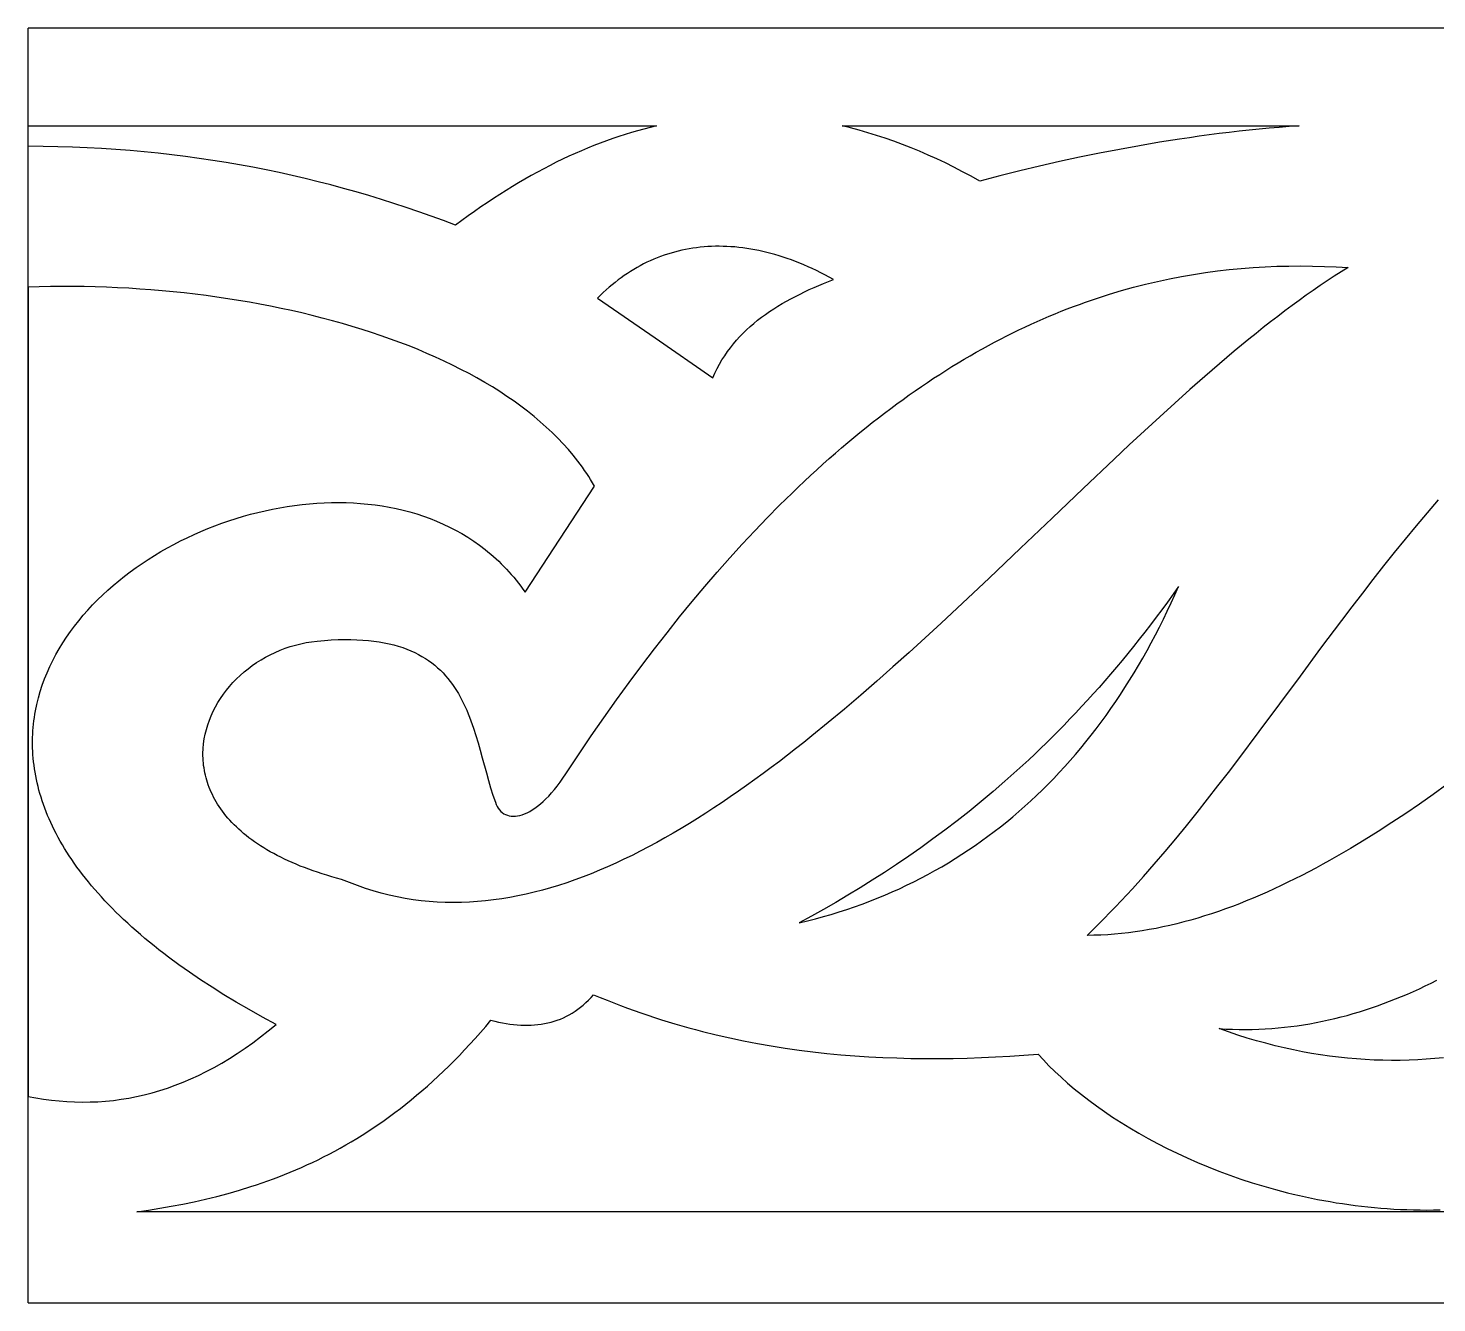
# Model space of a CAD drawing. Extents: x -53 to 63, y 3 to 43.
# Drawn here: x -53.41 to -9.22, y 2.54 to 42.53 of the extents above; entities that cross this region are included whole.
import ezdxf

# ---------------------------------------------------------------- set-up
doc = ezdxf.new("R2010")
doc.units = 0
doc.header["$MEASUREMENT"] = 0
doc.layers.get('0').update_dxf_attribs({"linetype": 'CONTINUOUS'})
doc.layers.add('LAYER_1', color=18, linetype='CONTINUOUS')

msp = doc.modelspace()

# ---------------------------------------------------------------- linework, layer by layer
msp.add_line((-53.408, 2.541), (-53.408, 42.527))
at = {"layer": 'LAYER_1'}
for points in [[(63.044, 42.527), (-53.408, 42.527)], [(-8.904, 18.797), (-9.335, 18.489), (-9.767, 18.188), (-10.199, 17.893), (-10.632, 17.606), (-11.066, 17.327), (-11.499, 17.056), (-11.934, 16.794), (-12.151, 16.666), (-12.368, 16.54), (-12.586, 16.417), (-12.803, 16.297), (-13.021, 16.179), (-13.239, 16.063), (-13.456, 15.95), (-13.674, 15.84), (-13.892, 15.733), (-14.11, 15.628), (-14.328, 15.526), (-14.546, 15.427), (-14.763, 15.332), (-14.981, 15.239), (-15.199, 15.149), (-15.417, 15.062), (-15.635, 14.979), (-15.853, 14.899), (-16.071, 14.822), (-16.289, 14.748), (-16.506, 14.678), (-16.724, 14.612), (-16.942, 14.549), (-17.159, 14.489), (-17.377, 14.433), (-17.594, 14.381), (-17.812, 14.333), (-18.029, 14.289), (-18.246, 14.248), (-18.463, 14.211), (-18.68, 14.179), (-18.897, 14.15), (-19.114, 14.126), (-19.33, 14.105), (-19.547, 14.089), (-19.763, 14.077), (-19.979, 14.07), (-20.195, 14.067), (-20.014, 14.243), (-19.833, 14.421), (-19.654, 14.601), (-19.476, 14.783), (-19.298, 14.967), (-19.122, 15.153), (-18.773, 15.53), (-18.427, 15.914), (-18.085, 16.304), (-17.746, 16.7), (-17.41, 17.102), (-17.076, 17.509), (-16.745, 17.92), (-16.415, 18.336), (-16.088, 18.756), (-15.762, 19.179), (-15.438, 19.605), (-14.791, 20.465), (-14.147, 21.332), (-13.503, 22.203), (-12.856, 23.075), (-12.205, 23.944), (-11.878, 24.376), (-11.548, 24.807), (-11.216, 25.235), (-10.882, 25.661), (-10.546, 26.083), (-10.206, 26.502), (-9.863, 26.917), (-9.517, 27.327), (-9.167, 27.733)], [(-9.015, 10.229), (-9.283, 10.203), (-9.553, 10.182), (-9.823, 10.165), (-10.095, 10.154), (-10.368, 10.147), (-10.641, 10.146), (-10.916, 10.149), (-11.192, 10.158), (-11.469, 10.172), (-11.746, 10.191), (-12.025, 10.215), (-12.306, 10.245), (-12.587, 10.28), (-12.869, 10.321), (-13.153, 10.367), (-13.437, 10.419), (-13.723, 10.476), (-14.01, 10.539), (-14.298, 10.608), (-14.588, 10.682), (-14.878, 10.762), (-15.17, 10.848), (-15.463, 10.94), (-15.757, 11.038), (-16.053, 11.142), (-15.843, 11.13), (-15.635, 11.122), (-15.427, 11.118), (-15.22, 11.117), (-15.015, 11.119), (-14.81, 11.126), (-14.606, 11.135), (-14.403, 11.148), (-14.201, 11.165), (-14, 11.184), (-13.8, 11.208), (-13.601, 11.234), (-13.402, 11.264), (-13.204, 11.297), (-13.007, 11.333), (-12.811, 11.372), (-12.616, 11.414), (-12.421, 11.459), (-12.227, 11.508), (-12.034, 11.559), (-11.842, 11.614), (-11.65, 11.671), (-11.459, 11.731), (-11.269, 11.794), (-11.08, 11.86), (-10.891, 11.928), (-10.702, 12), (-10.515, 12.074), (-10.328, 12.15), (-10.141, 12.229), (-9.955, 12.311), (-9.77, 12.396), (-9.585, 12.483), (-9.401, 12.572), (-9.218, 12.664)], [(63.044, 5.399), (-49.996, 5.399), (-49.636, 5.451), (-49.277, 5.509), (-48.918, 5.571), (-48.56, 5.639), (-48.202, 5.713), (-47.845, 5.794), (-47.489, 5.881), (-47.133, 5.975), (-46.778, 6.077), (-46.423, 6.186), (-46.246, 6.244), (-46.07, 6.304), (-45.893, 6.366), (-45.717, 6.431), (-45.541, 6.497), (-45.365, 6.566), (-45.19, 6.638), (-45.014, 6.712), (-44.839, 6.788), (-44.664, 6.867), (-44.49, 6.948), (-44.315, 7.032), (-44.141, 7.119), (-43.967, 7.208), (-43.793, 7.301), (-43.62, 7.396), (-43.447, 7.494), (-43.274, 7.594), (-43.102, 7.698), (-42.929, 7.805), (-42.757, 7.915), (-42.586, 8.028), (-42.414, 8.144), (-42.243, 8.264), (-42.073, 8.387), (-41.902, 8.513), (-41.732, 8.642), (-41.562, 8.775), (-41.393, 8.911), (-41.224, 9.051), (-41.055, 9.195), (-40.886, 9.342), (-40.718, 9.493), (-40.55, 9.647), (-40.383, 9.805), (-40.216, 9.968), (-40.049, 10.134), (-39.883, 10.303), (-39.717, 10.477), (-39.551, 10.655), (-39.386, 10.837), (-39.221, 11.023), (-39.057, 11.214), (-38.893, 11.408), (-38.772, 11.378), (-38.652, 11.35), (-38.534, 11.326), (-38.417, 11.305), (-38.301, 11.288), (-38.186, 11.273), (-38.072, 11.262), (-37.96, 11.255), (-37.849, 11.251), (-37.739, 11.25), (-37.631, 11.253), (-37.524, 11.259), (-37.418, 11.269), (-37.313, 11.283), (-37.21, 11.3), (-37.108, 11.322), (-37.008, 11.346), (-36.909, 11.375), (-36.811, 11.408), (-36.715, 11.444), (-36.62, 11.485), (-36.526, 11.53), (-36.434, 11.578), (-36.344, 11.631), (-36.255, 11.688), (-36.168, 11.749), (-36.082, 11.814), (-35.997, 11.884), (-35.914, 11.958), (-35.833, 12.036), (-35.753, 12.119), (-35.675, 12.206), (-35.463, 12.117), (-35.251, 12.031), (-35.039, 11.947), (-34.827, 11.866), (-34.614, 11.786), (-34.401, 11.709), (-34.188, 11.634), (-33.975, 11.562), (-33.761, 11.491), (-33.547, 11.422), (-33.333, 11.356), (-33.119, 11.292), (-32.905, 11.23), (-32.69, 11.169), (-32.475, 11.111), (-32.26, 11.055), (-31.83, 10.949), (-31.398, 10.85), (-30.966, 10.76), (-30.533, 10.676), (-30.099, 10.6), (-29.665, 10.532), (-29.229, 10.47), (-28.793, 10.415), (-28.356, 10.367), (-27.919, 10.325), (-27.481, 10.29), (-27.042, 10.261), (-26.602, 10.239), (-26.162, 10.222), (-25.722, 10.211), (-25.28, 10.205), (-24.838, 10.205), (-24.396, 10.21), (-23.953, 10.221), (-23.509, 10.236), (-23.065, 10.257), (-22.62, 10.282), (-22.175, 10.311), (-21.729, 10.345), (-21.564, 10.163), (-21.389, 9.981), (-21.205, 9.799), (-21.01, 9.616), (-20.806, 9.435), (-20.593, 9.254), (-20.37, 9.074), (-20.139, 8.895), (-19.898, 8.717), (-19.649, 8.542), (-19.392, 8.368), (-19.126, 8.197), (-18.852, 8.029), (-18.571, 7.863), (-18.282, 7.7), (-17.985, 7.541), (-17.681, 7.386), (-17.37, 7.234), (-17.052, 7.087), (-16.727, 6.944), (-16.396, 6.806), (-16.059, 6.673), (-15.715, 6.546), (-15.366, 6.424), (-15.01, 6.308), (-14.649, 6.198), (-14.283, 6.094), (-13.911, 5.997), (-13.724, 5.952), (-13.535, 5.908), (-13.345, 5.865), (-13.154, 5.825), (-12.961, 5.787), (-12.768, 5.75), (-12.573, 5.715), (-12.377, 5.683), (-12.181, 5.652), (-11.983, 5.623), (-11.784, 5.597), (-11.584, 5.572), (-11.383, 5.55), (-11.181, 5.53), (-10.979, 5.512), (-10.775, 5.497), (-10.571, 5.483), (-10.366, 5.473), (-10.159, 5.464), (-9.953, 5.458), (-9.745, 5.454), (-9.536, 5.453), (-9.327, 5.454), (-9.117, 5.457)], [(-53.408, 2.541), (63.044, 2.541)]]:
    msp.add_lwpolyline(points, dxfattribs=at)
for points in [[(-33.704, 39.462), (-33.899, 39.415), (-34.095, 39.364), (-34.291, 39.31), (-34.487, 39.253), (-34.683, 39.193), (-34.878, 39.13), (-35.074, 39.063), (-35.271, 38.993), (-35.467, 38.92), (-35.663, 38.844), (-35.859, 38.765), (-36.056, 38.682), (-36.252, 38.597), (-36.449, 38.508), (-36.645, 38.415), (-36.842, 38.32), (-37.039, 38.221), (-37.236, 38.119), (-37.433, 38.014), (-37.63, 37.905), (-37.827, 37.793), (-38.024, 37.678), (-38.221, 37.56), (-38.418, 37.438), (-38.616, 37.313), (-38.813, 37.185), (-39.011, 37.053), (-39.209, 36.918), (-39.406, 36.779), (-39.604, 36.638), (-39.802, 36.493), (-40, 36.344), (-40.385, 36.489), (-40.771, 36.63), (-41.159, 36.767), (-41.548, 36.9), (-41.938, 37.028), (-42.33, 37.153), (-42.724, 37.273), (-43.119, 37.389), (-43.517, 37.501), (-43.916, 37.609), (-44.317, 37.712), (-44.721, 37.811), (-45.127, 37.906), (-45.535, 37.996), (-45.946, 38.081), (-46.36, 38.163), (-46.776, 38.239), (-47.195, 38.312), (-47.616, 38.379), (-48.041, 38.442), (-48.469, 38.5), (-48.9, 38.554), (-49.335, 38.603), (-49.772, 38.647), (-50.214, 38.686), (-50.658, 38.721), (-51.107, 38.751), (-51.559, 38.775), (-52.015, 38.795), (-52.476, 38.81), (-52.94, 38.82), (-53.408, 38.825), (-53.408, 39.462)], [(-13.541, 39.462), (-13.854, 39.44), (-14.168, 39.415), (-14.481, 39.388), (-14.794, 39.358), (-15.107, 39.327), (-15.42, 39.293), (-15.733, 39.257), (-16.046, 39.219), (-16.359, 39.179), (-16.672, 39.136), (-16.985, 39.092), (-17.298, 39.046), (-17.925, 38.947), (-18.551, 38.84), (-19.177, 38.726), (-19.803, 38.605), (-20.429, 38.476), (-21.055, 38.34), (-21.681, 38.198), (-22.307, 38.048), (-22.933, 37.893), (-23.559, 37.731), (-23.829, 37.881), (-24.098, 38.025), (-24.368, 38.164), (-24.637, 38.298), (-24.907, 38.426), (-25.176, 38.548), (-25.446, 38.665), (-25.716, 38.776), (-25.986, 38.882), (-26.256, 38.982), (-26.527, 39.076), (-26.797, 39.165), (-27.067, 39.248), (-27.338, 39.325), (-27.609, 39.397), (-27.88, 39.462)], [(-35.549, 34.06), (-33.739, 32.81), (-31.935, 31.561), (-31.869, 31.707), (-31.799, 31.85), (-31.724, 31.988), (-31.645, 32.123), (-31.561, 32.253), (-31.474, 32.38), (-31.383, 32.503), (-31.288, 32.622), (-31.189, 32.738), (-31.087, 32.85), (-30.981, 32.959), (-30.872, 33.065), (-30.76, 33.167), (-30.644, 33.267), (-30.526, 33.363), (-30.404, 33.457), (-30.28, 33.548), (-30.153, 33.636), (-30.023, 33.722), (-29.891, 33.805), (-29.757, 33.885), (-29.62, 33.964), (-29.481, 34.04), (-29.34, 34.114), (-29.197, 34.187), (-29.053, 34.257), (-28.906, 34.325), (-28.758, 34.392), (-28.458, 34.521), (-28.152, 34.644), (-28.285, 34.717), (-28.417, 34.788), (-28.549, 34.856), (-28.681, 34.921), (-28.813, 34.983), (-28.944, 35.043), (-29.075, 35.1), (-29.206, 35.154), (-29.337, 35.206), (-29.467, 35.255), (-29.596, 35.301), (-29.726, 35.345), (-29.855, 35.386), (-29.983, 35.424), (-30.111, 35.46), (-30.239, 35.493), (-30.366, 35.523), (-30.493, 35.551), (-30.619, 35.576), (-30.745, 35.599), (-30.87, 35.619), (-30.995, 35.636), (-31.119, 35.651), (-31.242, 35.663), (-31.365, 35.672), (-31.488, 35.679), (-31.609, 35.683), (-31.73, 35.685), (-31.851, 35.684), (-31.971, 35.681), (-32.09, 35.675), (-32.208, 35.666), (-32.326, 35.655), (-32.443, 35.641), (-32.56, 35.625), (-32.675, 35.606), (-32.79, 35.584), (-32.904, 35.56), (-33.017, 35.534), (-33.13, 35.505), (-33.242, 35.473), (-33.352, 35.439), (-33.462, 35.403), (-33.572, 35.363), (-33.68, 35.322), (-33.787, 35.278), (-33.894, 35.231), (-33.999, 35.182), (-34.104, 35.13), (-34.207, 35.076), (-34.31, 35.019), (-34.411, 34.96), (-34.512, 34.899), (-34.612, 34.835), (-34.71, 34.768), (-34.808, 34.699), (-34.904, 34.628), (-35, 34.554), (-35.094, 34.478), (-35.187, 34.399), (-35.28, 34.318), (-35.371, 34.234), (-35.46, 34.148)], [(-12.004, 35.016), (-12.221, 34.882), (-12.438, 34.744), (-12.657, 34.601), (-12.877, 34.454), (-13.097, 34.302), (-13.319, 34.147), (-13.541, 33.988), (-13.764, 33.824), (-13.988, 33.657), (-14.213, 33.487), (-14.438, 33.312), (-14.665, 33.135), (-14.892, 32.953), (-15.12, 32.769), (-15.578, 32.391), (-16.04, 32.001), (-16.504, 31.6), (-16.972, 31.188), (-17.442, 30.767), (-17.914, 30.338), (-18.39, 29.9), (-18.868, 29.456), (-19.348, 29.005), (-20.316, 28.088), (-21.292, 27.156), (-22.277, 26.215), (-23.269, 25.272), (-23.767, 24.801), (-24.267, 24.332), (-24.768, 23.866), (-25.271, 23.403), (-25.776, 22.945), (-26.281, 22.491), (-26.788, 22.044), (-27.295, 21.603), (-27.804, 21.169), (-28.313, 20.744), (-28.823, 20.328), (-29.079, 20.123), (-29.334, 19.922), (-29.59, 19.722), (-29.846, 19.526), (-30.102, 19.332), (-30.358, 19.142), (-30.614, 18.954), (-30.871, 18.77), (-31.127, 18.589), (-31.384, 18.411), (-31.64, 18.237), (-31.897, 18.066), (-32.153, 17.899), (-32.41, 17.736), (-32.667, 17.577), (-32.924, 17.422), (-33.18, 17.27), (-33.437, 17.123), (-33.694, 16.98), (-33.95, 16.842), (-34.207, 16.708), (-34.464, 16.579), (-34.72, 16.454), (-34.977, 16.334), (-35.233, 16.219), (-35.489, 16.109), (-35.745, 16.004), (-36.001, 15.905), (-36.257, 15.81), (-36.513, 15.721), (-36.769, 15.638), (-37.024, 15.56), (-37.28, 15.487), (-37.535, 15.421), (-37.79, 15.36), (-38.044, 15.306), (-38.299, 15.257), (-38.553, 15.215), (-38.807, 15.179), (-39.061, 15.149), (-39.315, 15.126), (-39.568, 15.11), (-39.821, 15.1), (-40.074, 15.097), (-40.326, 15.101), (-40.578, 15.112), (-40.83, 15.13), (-41.081, 15.155), (-41.332, 15.187), (-41.583, 15.227), (-41.833, 15.275), (-42.083, 15.33), (-42.333, 15.392), (-42.582, 15.463), (-42.831, 15.541), (-43.079, 15.628), (-43.327, 15.722), (-43.575, 15.825), (-43.732, 15.867), (-43.886, 15.909), (-44.036, 15.954), (-44.184, 15.999), (-44.328, 16.046), (-44.469, 16.094), (-44.607, 16.143), (-44.741, 16.193), (-44.873, 16.244), (-45.001, 16.297), (-45.126, 16.35), (-45.249, 16.405), (-45.368, 16.46), (-45.484, 16.517), (-45.597, 16.575), (-45.707, 16.633), (-45.814, 16.693), (-45.918, 16.753), (-46.02, 16.814), (-46.118, 16.876), (-46.214, 16.939), (-46.306, 17.003), (-46.396, 17.067), (-46.483, 17.133), (-46.567, 17.199), (-46.649, 17.265), (-46.728, 17.333), (-46.804, 17.401), (-46.877, 17.47), (-46.948, 17.539), (-47.015, 17.609), (-47.081, 17.679), (-47.143, 17.75), (-47.204, 17.822), (-47.261, 17.893), (-47.316, 17.966), (-47.368, 18.039), (-47.418, 18.112), (-47.466, 18.186), (-47.511, 18.26), (-47.553, 18.334), (-47.593, 18.409), (-47.631, 18.484), (-47.666, 18.559), (-47.699, 18.634), (-47.73, 18.71), (-47.758, 18.786), (-47.784, 18.862), (-47.808, 18.938), (-47.829, 19.014), (-47.849, 19.091), (-47.866, 19.167), (-47.88, 19.244), (-47.893, 19.32), (-47.904, 19.397), (-47.912, 19.473), (-47.918, 19.55), (-47.923, 19.626), (-47.925, 19.702), (-47.925, 19.778), (-47.919, 19.93), (-47.906, 20.081), (-47.884, 20.231), (-47.855, 20.379), (-47.819, 20.527), (-47.776, 20.672), (-47.725, 20.816), (-47.668, 20.958), (-47.604, 21.098), (-47.534, 21.235), (-47.457, 21.37), (-47.374, 21.502), (-47.285, 21.631), (-47.19, 21.756), (-47.09, 21.879), (-46.984, 21.998), (-46.873, 22.113), (-46.757, 22.224), (-46.635, 22.331), (-46.509, 22.433), (-46.379, 22.531), (-46.244, 22.624), (-46.105, 22.713), (-45.961, 22.796), (-45.814, 22.874), (-45.663, 22.946), (-45.509, 23.012), (-45.351, 23.073), (-45.189, 23.127), (-45.025, 23.176), (-44.858, 23.217), (-44.688, 23.252), (-44.516, 23.28), (-44.341, 23.301), (-44.116, 23.321), (-43.899, 23.335), (-43.688, 23.345), (-43.484, 23.349), (-43.287, 23.349), (-43.097, 23.343), (-42.913, 23.334), (-42.736, 23.319), (-42.565, 23.3), (-42.4, 23.276), (-42.241, 23.249), (-42.087, 23.217), (-41.94, 23.18), (-41.798, 23.14), (-41.661, 23.096), (-41.53, 23.049), (-41.404, 22.997), (-41.283, 22.942), (-41.167, 22.883), (-41.055, 22.821), (-40.948, 22.756), (-40.846, 22.687), (-40.747, 22.616), (-40.654, 22.541), (-40.564, 22.463), (-40.478, 22.383), (-40.395, 22.3), (-40.317, 22.214), (-40.242, 22.126), (-40.17, 22.036), (-40.102, 21.943), (-40.036, 21.848), (-39.974, 21.75), (-39.914, 21.651), (-39.857, 21.55), (-39.803, 21.447), (-39.751, 21.343), (-39.701, 21.236), (-39.653, 21.129), (-39.608, 21.02), (-39.564, 20.909), (-39.522, 20.798), (-39.442, 20.571), (-39.368, 20.341), (-39.298, 20.109), (-39.231, 19.874), (-39.166, 19.638), (-39.037, 19.166), (-38.971, 18.931), (-38.903, 18.699), (-38.831, 18.469), (-38.754, 18.243), (-38.728, 18.175), (-38.697, 18.112), (-38.662, 18.055), (-38.624, 18.004), (-38.582, 17.959), (-38.536, 17.919), (-38.486, 17.885), (-38.434, 17.857), (-38.378, 17.834), (-38.319, 17.818), (-38.258, 17.808), (-38.193, 17.804), (-38.126, 17.807), (-38.057, 17.815), (-37.985, 17.831), (-37.911, 17.852), (-37.835, 17.88), (-37.757, 17.915), (-37.677, 17.956), (-37.596, 18.005), (-37.513, 18.059), (-37.429, 18.121), (-37.343, 18.19), (-37.257, 18.266), (-37.169, 18.349), (-37.081, 18.439), (-36.992, 18.536), (-36.903, 18.641), (-36.813, 18.753), (-36.724, 18.873), (-36.634, 19), (-36.544, 19.135), (-36.144, 19.736), (-35.746, 20.323), (-35.348, 20.897), (-34.95, 21.457), (-34.554, 22.003), (-34.157, 22.537), (-33.762, 23.057), (-33.367, 23.564), (-32.973, 24.058), (-32.579, 24.539), (-32.185, 25.008), (-31.793, 25.464), (-31.401, 25.907), (-31.009, 26.338), (-30.618, 26.757), (-30.228, 27.164), (-29.838, 27.559), (-29.448, 27.943), (-29.254, 28.13), (-29.059, 28.314), (-28.865, 28.496), (-28.671, 28.674), (-28.477, 28.85), (-28.283, 29.023), (-28.089, 29.193), (-27.896, 29.36), (-27.702, 29.525), (-27.509, 29.687), (-27.316, 29.846), (-27.123, 30.002), (-26.93, 30.155), (-26.737, 30.306), (-26.544, 30.454), (-26.351, 30.599), (-26.159, 30.742), (-25.966, 30.882), (-25.774, 31.02), (-25.582, 31.155), (-25.39, 31.287), (-25.198, 31.416), (-25.006, 31.543), (-24.815, 31.668), (-24.623, 31.79), (-24.431, 31.909), (-24.24, 32.026), (-24.049, 32.141), (-23.858, 32.253), (-23.667, 32.362), (-23.476, 32.47), (-23.285, 32.574), (-23.094, 32.676), (-22.904, 32.776), (-22.713, 32.874), (-22.523, 32.969), (-22.332, 33.062), (-22.142, 33.152), (-21.952, 33.24), (-21.762, 33.326), (-21.572, 33.41), (-21.382, 33.491), (-21.193, 33.57), (-21.003, 33.647), (-20.814, 33.721), (-20.624, 33.794), (-20.435, 33.864), (-20.246, 33.932), (-19.868, 34.062), (-19.49, 34.183), (-19.112, 34.295), (-18.735, 34.4), (-18.359, 34.496), (-17.982, 34.585), (-17.606, 34.665), (-17.231, 34.738), (-16.856, 34.803), (-16.481, 34.861), (-16.106, 34.911), (-15.732, 34.954), (-15.357, 34.99), (-14.984, 35.019), (-14.61, 35.042), (-14.237, 35.057), (-13.864, 35.066), (-13.492, 35.069), (-13.119, 35.065), (-12.747, 35.055), (-12.375, 35.038)], [(-53.408, 9.015), (-53.165, 8.97), (-52.923, 8.931), (-52.68, 8.899), (-52.437, 8.874), (-52.194, 8.855), (-51.951, 8.844), (-51.708, 8.839), (-51.465, 8.842), (-51.222, 8.851), (-50.979, 8.868), (-50.736, 8.893), (-50.494, 8.925), (-50.251, 8.964), (-50.008, 9.011), (-49.765, 9.066), (-49.522, 9.129), (-49.279, 9.199), (-49.036, 9.278), (-48.793, 9.365), (-48.55, 9.46), (-48.307, 9.563), (-48.064, 9.675), (-47.821, 9.795), (-47.578, 9.924), (-47.335, 10.061), (-47.092, 10.208), (-46.849, 10.363), (-46.606, 10.527), (-46.363, 10.7), (-46.119, 10.883), (-45.876, 11.074), (-45.633, 11.275), (-46.063, 11.507), (-46.479, 11.74), (-46.88, 11.973), (-47.268, 12.207), (-47.642, 12.441), (-48.002, 12.676), (-48.349, 12.911), (-48.682, 13.147), (-49.002, 13.383), (-49.158, 13.501), (-49.31, 13.619), (-49.459, 13.737), (-49.604, 13.856), (-49.747, 13.974), (-49.886, 14.092), (-50.022, 14.21), (-50.156, 14.328), (-50.286, 14.447), (-50.413, 14.565), (-50.536, 14.683), (-50.657, 14.801), (-50.775, 14.919), (-50.89, 15.037), (-51.002, 15.155), (-51.111, 15.273), (-51.217, 15.391), (-51.32, 15.508), (-51.42, 15.626), (-51.517, 15.744), (-51.612, 15.861), (-51.703, 15.978), (-51.792, 16.096), (-51.878, 16.213), (-51.961, 16.33), (-52.042, 16.446), (-52.119, 16.563), (-52.194, 16.679), (-52.266, 16.796), (-52.336, 16.912), (-52.403, 17.028), (-52.467, 17.143), (-52.529, 17.259), (-52.588, 17.374), (-52.644, 17.489), (-52.698, 17.604), (-52.749, 17.719), (-52.798, 17.833), (-52.844, 17.947), (-52.888, 18.061), (-52.929, 18.175), (-52.968, 18.288), (-53.004, 18.401), (-53.038, 18.514), (-53.07, 18.626), (-53.099, 18.738), (-53.126, 18.85), (-53.15, 18.961), (-53.173, 19.073), (-53.192, 19.183), (-53.21, 19.294), (-53.225, 19.404), (-53.238, 19.514), (-53.249, 19.623), (-53.258, 19.732), (-53.264, 19.841), (-53.269, 19.949), (-53.271, 20.056), (-53.271, 20.164), (-53.269, 20.271), (-53.265, 20.377), (-53.259, 20.483), (-53.25, 20.589), (-53.24, 20.694), (-53.228, 20.799), (-53.213, 20.903), (-53.197, 21.007), (-53.179, 21.11), (-53.137, 21.315), (-53.087, 21.518), (-53.03, 21.719), (-52.965, 21.917), (-52.894, 22.114), (-52.815, 22.308), (-52.73, 22.5), (-52.638, 22.689), (-52.539, 22.876), (-52.434, 23.06), (-52.323, 23.241), (-52.206, 23.42), (-52.083, 23.597), (-51.955, 23.77), (-51.821, 23.94), (-51.681, 24.108), (-51.536, 24.272), (-51.386, 24.434), (-51.231, 24.592), (-51.071, 24.747), (-50.907, 24.899), (-50.738, 25.047), (-50.565, 25.192), (-50.388, 25.334), (-50.206, 25.472), (-50.021, 25.606), (-49.832, 25.737), (-49.64, 25.864), (-49.444, 25.987), (-49.245, 26.106), (-49.043, 26.222), (-48.837, 26.333), (-48.63, 26.44), (-48.419, 26.544), (-48.206, 26.643), (-47.991, 26.738), (-47.773, 26.828), (-47.554, 26.914), (-47.332, 26.996), (-47.109, 27.073), (-46.884, 27.146), (-46.658, 27.214), (-46.431, 27.277), (-46.203, 27.336), (-45.974, 27.389), (-45.744, 27.438), (-45.513, 27.482), (-45.282, 27.521), (-45.05, 27.555), (-44.819, 27.583), (-44.587, 27.607), (-44.356, 27.625), (-44.125, 27.637), (-43.894, 27.645), (-43.664, 27.647), (-43.435, 27.643), (-43.207, 27.634), (-42.979, 27.619), (-42.753, 27.598), (-42.529, 27.572), (-42.306, 27.539), (-42.084, 27.501), (-41.865, 27.457), (-41.647, 27.406), (-41.432, 27.35), (-41.219, 27.287), (-41.009, 27.218), (-40.801, 27.143), (-40.596, 27.062), (-40.394, 26.973), (-40.195, 26.879), (-39.999, 26.778), (-39.806, 26.67), (-39.618, 26.556), (-39.432, 26.434), (-39.251, 26.306), (-39.074, 26.171), (-38.987, 26.101), (-38.901, 26.029), (-38.816, 25.956), (-38.732, 25.88), (-38.649, 25.803), (-38.568, 25.724), (-38.487, 25.644), (-38.408, 25.561), (-38.33, 25.477), (-38.253, 25.391), (-38.178, 25.303), (-38.104, 25.213), (-38.031, 25.122), (-37.959, 25.028), (-37.888, 24.933), (-37.819, 24.836), (-35.648, 28.165), (-35.706, 28.265), (-35.765, 28.364), (-35.826, 28.462), (-35.889, 28.559), (-35.955, 28.656), (-36.022, 28.752), (-36.162, 28.941), (-36.309, 29.128), (-36.464, 29.311), (-36.626, 29.492), (-36.795, 29.669), (-36.971, 29.843), (-37.155, 30.014), (-37.344, 30.183), (-37.54, 30.347), (-37.743, 30.509), (-37.952, 30.668), (-38.167, 30.824), (-38.389, 30.976), (-38.616, 31.125), (-38.848, 31.272), (-39.087, 31.415), (-39.331, 31.554), (-39.58, 31.691), (-39.834, 31.824), (-40.094, 31.954), (-40.358, 32.081), (-40.627, 32.205), (-40.901, 32.326), (-41.18, 32.443), (-41.462, 32.557), (-41.749, 32.668), (-42.04, 32.775), (-42.336, 32.879), (-42.634, 32.98), (-42.937, 33.077), (-43.243, 33.172), (-43.553, 33.263), (-43.866, 33.35), (-44.182, 33.434), (-44.501, 33.515), (-44.823, 33.593), (-45.147, 33.667), (-45.475, 33.737), (-45.804, 33.805), (-46.137, 33.869), (-46.471, 33.929), (-46.807, 33.986), (-47.146, 34.04), (-47.486, 34.09), (-47.827, 34.137), (-48.171, 34.18), (-48.515, 34.22), (-48.861, 34.256), (-49.208, 34.289), (-49.556, 34.318), (-49.905, 34.344), (-50.254, 34.367), (-50.604, 34.385), (-50.955, 34.401), (-51.305, 34.412), (-51.656, 34.42), (-52.007, 34.425), (-52.358, 34.426), (-52.709, 34.423), (-53.059, 34.417), (-53.408, 34.407)], [(-17.321, 25.015), (-17.496, 24.769), (-17.672, 24.526), (-17.848, 24.285), (-18.025, 24.049), (-18.202, 23.815), (-18.379, 23.584), (-18.557, 23.357), (-18.736, 23.132), (-18.915, 22.911), (-19.095, 22.692), (-19.275, 22.477), (-19.455, 22.264), (-19.636, 22.055), (-19.817, 21.848), (-19.999, 21.644), (-20.181, 21.443), (-20.363, 21.244), (-20.546, 21.049), (-20.73, 20.856), (-20.913, 20.665), (-21.097, 20.478), (-21.282, 20.293), (-21.466, 20.11), (-21.651, 19.93), (-21.837, 19.753), (-22.022, 19.578), (-22.395, 19.236), (-22.768, 18.903), (-23.143, 18.579), (-23.518, 18.265), (-23.895, 17.959), (-24.272, 17.662), (-24.65, 17.373), (-25.029, 17.092), (-25.409, 16.819), (-25.789, 16.553), (-26.169, 16.295), (-26.55, 16.044), (-26.931, 15.799), (-27.313, 15.561), (-27.695, 15.329), (-28.076, 15.104), (-28.458, 14.883), (-28.84, 14.669), (-29.222, 14.46), (-28.968, 14.521), (-28.715, 14.587), (-28.465, 14.656), (-28.217, 14.728), (-27.971, 14.804), (-27.728, 14.883), (-27.486, 14.965), (-27.246, 15.052), (-27.009, 15.141), (-26.774, 15.234), (-26.541, 15.33), (-26.31, 15.43), (-26.081, 15.533), (-25.854, 15.64), (-25.63, 15.749), (-25.408, 15.862), (-25.187, 15.979), (-24.969, 16.099), (-24.754, 16.222), (-24.54, 16.348), (-24.328, 16.478), (-24.119, 16.611), (-23.912, 16.747), (-23.707, 16.887), (-23.504, 17.03), (-23.303, 17.176), (-23.105, 17.325), (-22.909, 17.477), (-22.714, 17.633), (-22.523, 17.792), (-22.333, 17.954), (-22.145, 18.119), (-21.96, 18.287), (-21.777, 18.459), (-21.596, 18.634), (-21.417, 18.811), (-21.241, 18.992), (-21.067, 19.176), (-20.894, 19.363), (-20.725, 19.554), (-20.557, 19.747), (-20.392, 19.943), (-20.228, 20.142), (-20.068, 20.345), (-19.909, 20.55), (-19.752, 20.759), (-19.598, 20.97), (-19.446, 21.185), (-19.296, 21.402), (-19.149, 21.623), (-19.004, 21.846), (-18.861, 22.072), (-18.72, 22.302), (-18.581, 22.534), (-18.445, 22.769), (-18.311, 23.007), (-18.18, 23.248), (-18.05, 23.492), (-17.923, 23.739), (-17.798, 23.988), (-17.676, 24.241), (-17.555, 24.496), (-17.437, 24.754)]]:
    msp.add_lwpolyline(points, close=True, dxfattribs=at)

doc.saveas('drawing.dxf')
